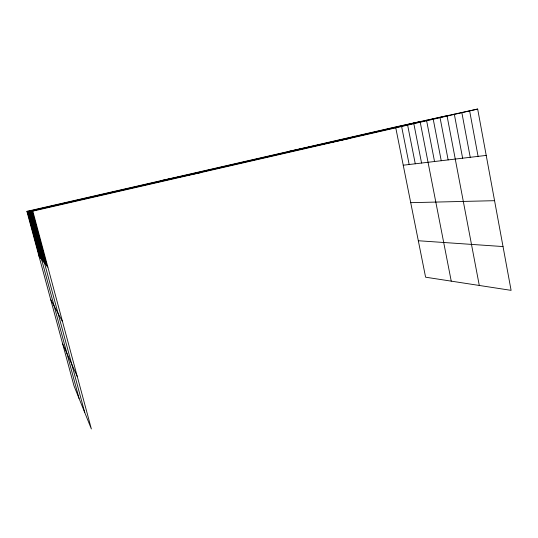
<?xml version="1.0" encoding="UTF-8"?>
<svg xmlns="http://www.w3.org/2000/svg" width="538" height="538" viewBox="0 0 538 538"><rect width="100%" height="100%" fill="white"/><g stroke="black" fill="none" stroke-linecap="round" stroke-linejoin="round"><path stroke-width="0.81" d="M26.9 211.373L32.811 211.138L91.366 428.947L74.002 385.874L26.9 211.373L395.591 126.941L477.67 109.053L511.1 290.359L425.598 277.198L395.76 127.755M32.811 211.138L477.67 109.053M287.346 151.729L350.682 138.192M162.785 180.257L200.889 172.57M403.238 165.206L486.217 155.415M410.716 202.671L494.563 200.687M418.322 240.742L503.023 246.559M38.938 255.974L47.869 267.151M50.693 299.538L62.516 321.63M62.616 343.695L77.304 376.627M27.303 211.36L39.556 256.747M32.213 211.165L46.967 266.014M31.634 211.185L46.093 264.925M31.083 211.205L45.259 263.882M84.755 412.545L30.552 211.226L447.024 115.731L479.291 285.463M30.041 211.252L43.686 261.912M29.55 211.266L42.939 260.984M29.072 211.286L42.226 260.089M79.073 398.456L28.615 211.306L420.111 121.601L451.241 281.145M28.164 211.326L40.854 258.368M27.727 211.34L40.189 257.541M401.449 125.663L409.162 164.507M413.695 122.994L421.557 163.041M407.481 124.352L415.269 163.781M433.144 118.757L441.234 160.721M426.526 120.203L434.536 161.508M439.976 117.271L448.134 159.907M454.307 114.143L462.626 158.199M469.62 110.808L478.087 156.376M461.833 112.503L470.225 157.298"/></g></svg>
